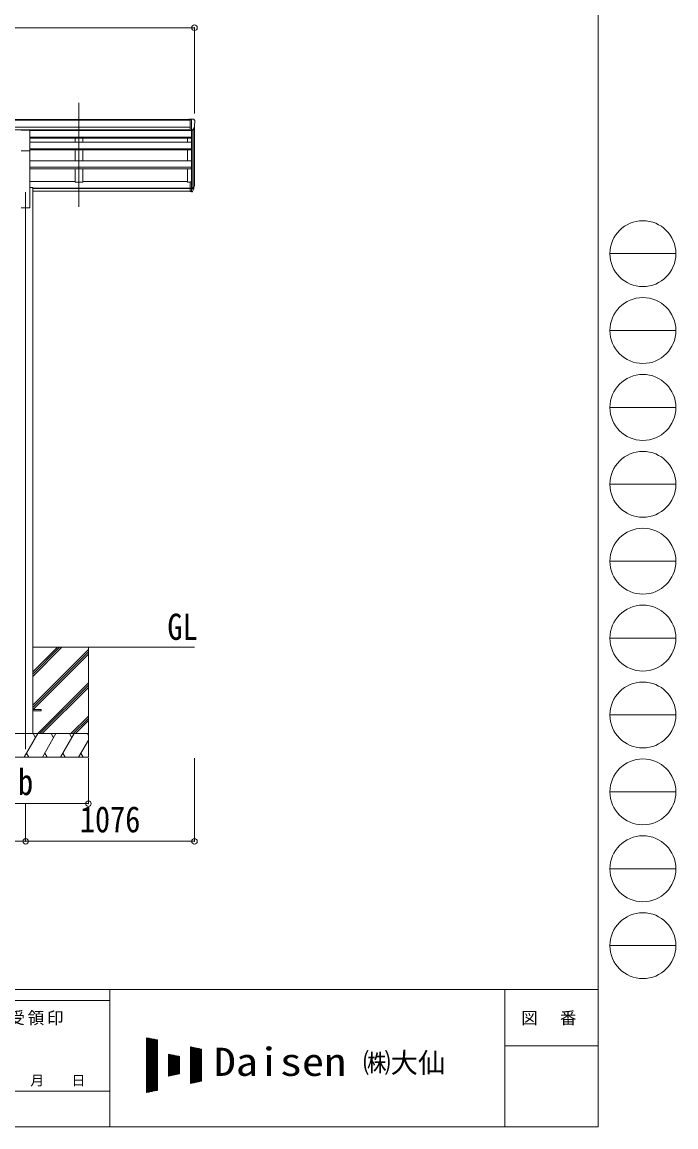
# Model space of a CAD drawing. Units: millimetres at full size; details may follow other scales. Extents: x -9783 to 33754, y -10064 to 6752.
# Drawn here: x 5726 to 9892, y -6828 to 213 of the extents above; entities that cross this region are included whole.
import ezdxf
from ezdxf.enums import TextEntityAlignment as Align

# ---------------------------------------------------------------- set-up
doc = ezdxf.new("R2010")
doc.units = ezdxf.units.MM
doc.header["$LTSCALE"] = 35
doc.header["$PDMODE"] = 32
doc.header["$PDSIZE"] = 35
for name, color, linetype, lineweight in [('0-0_0', 7, 'Continuous', 9), ('0-1_本体', 4, 'Continuous', 9), ('0-2_部品', 7, 'Continuous', 9), ('0-8_PARTS2', 2, 'Continuous', 9), ('0-A_寸法', 6, 'Continuous', 9), ('F-0_240', 7, 'Continuous', 9)]:
    doc.layers.add(name, color=color, linetype=linetype, lineweight=lineweight)
doc.styles.add('ＭＳ ゴシック', font='')
doc.styles.get('ＭＳ ゴシック').set_extended_font_data('MS Gothic')

msp = doc.modelspace()

# ---------------------------------------------------------------- linework, layer by layer
at = {"layer": '0-0_0'}
for p, q in [((5793.4, -3771.76), (6824.2, -3771.76)), ((5793.4, -3957.39), (5979.04, -3771.76)), ((5793.4, -3943.25), (5964.89, -3771.76)), ((5793.4, -3929.11), (5950.75, -3771.76)), ((5793.4, -4141.24), (6148.2, -3786.44)), ((5793.4, -4155.38), (6148.2, -3800.58)), ((6148.2, -3771.76), (6148.2, -4471.76)), ((5795.66, -4167.26), (6148.2, -3814.73)), ((5825.01, -4321.76), (6148.2, -3998.57)), ((5839.15, -4321.76), (6148.2, -4012.71)), ((5853.3, -4321.76), (6148.2, -4026.86)), ((6037.15, -4321.76), (6148.2, -4210.7)), ((6051.29, -4321.76), (6148.2, -4224.85)), ((6065.43, -4321.76), (6148.2, -4238.99)), ((6148.2, -4321.76), (5348.2, -4321.76)), ((5739.36, -4471.76), (5825.96, -4321.76)), ((5810.96, -4347.74), (5795.96, -4321.76)), ((5854.83, -4471.76), (5941.43, -4321.76)), ((5926.43, -4347.74), (5911.43, -4321.76)), ((5970.3, -4471.76), (6056.9, -4321.76)), ((6026.9, -4321.76), (6041.9, -4347.74)), ((6085.77, -4471.76), (6148.2, -4363.62)), ((6142.37, -4321.76), (6148.2, -4331.86)), ((5348.2, -4471.76), (6148.2, -4471.76)), ((5754.36, -4445.78), (5769.36, -4471.76)), ((5869.83, -4445.78), (5884.83, -4471.76)), ((5985.3, -4445.78), (6000.3, -4471.76)), ((6100.77, -4445.78), (6115.77, -4471.76))]:
    msp.add_line(p, q, dxfattribs=at)
at = {"layer": '0-1_本体'}
for p, q in [((1798.7, -407.64), (6797.7, -407.64)), ((1798.7, -412.99), (6797.7, -412.99)), ((1798.7, -456.52), (6797.7, -456.52)), ((1798.7, -474.19), (6797.7, -474.19)), ((5775.7, -476.68), (6797.7, -476.68)), ((5775.7, -479.03), (6804.2, -479.03)), ((6063.2, -476.56), (6063.2, -479.03)), ((6113.2, -476.56), (6113.2, -479.03)), ((6804.2, -479.02), (6804.2, -806.47)), ((6810.2, -478.55), (6810.2, -850.9)), ((6819.92, -463.19), (6819.92, -832.9)), ((6824.2, -808.64), (6824.2, -444.39)), ((5775.7, -521.22), (6804.2, -521.22)), ((5775.7, -522.62), (6804.2, -522.62)), ((5775.7, -526.31), (6804.2, -526.31)), ((5775.7, -553.55), (6804.2, -553.55)), ((6063.2, -526.31), (6063.2, -553.55)), ((6113.2, -526.31), (6113.2, -553.55)), ((6779.2, -553.55), (6779.2, -526.31)), ((5775.7, -594.28), (6804.2, -594.28)), ((5775.7, -595.77), (6804.2, -595.77)), ((5775.7, -602.58), (6804.2, -602.58)), ((5775.7, -971.76), (5775.7, -607.82)), ((6063.2, -602.58), (6063.2, -672.07)), ((6113.2, -602.58), (6113.2, -672.07)), ((6779.2, -672.07), (6779.2, -602.58)), ((5775.7, -672.07), (6804.2, -672.07)), ((5775.7, -711.38), (6804.2, -711.38)), ((5775.7, -712.86), (6804.2, -712.86)), ((5775.7, -722.34), (6804.2, -722.34)), ((6063.2, -722.34), (6063.2, -807.29)), ((6779.2, -807.29), (6779.2, -722.34)), ((5775.7, -802.49), (6063.2, -802.49)), ((5775.7, -841.76), (5793.2, -841.76)), ((5793.2, -841.76), (5793.2, -4321.76)), ((6113.2, -802.49), (6779.2, -802.49)), ((6797.7, -807.29), (6779.2, -807.29)), ((5793.2, -846.8), (6797.7, -846.8)), ((5793.2, -848.18), (6797.7, -848.18)), ((5793.2, -865.36), (6797.7, -865.36)), ((5720.7, -971.76), (5775.7, -971.76))]:
    msp.add_line(p, q, dxfattribs=at)
msp.add_lwpolyline([(6113.2, -722.34), (6113.2, -807.29), (6063.2, -807.29)], dxfattribs=at)
at = {"layer": '0-2_部品'}
for p, q in [((6797.7, -406.04), (6787.7, -406.13)), ((6787.7, -407.64), (6787.7, -406.13)), ((6797.7, -478.02), (6797.7, -406.04)), ((6816.2, -406.04), (6797.7, -406.04)), ((6804.2, -479.02), (6804.2, -406.04)), ((6816.2, -406.04), (6818.54, -406.18)), ((6819.3, -406.61), (6823.36, -412.41)), ((6826.2, -415.41), (6826.2, -416.04)), ((5720.7, -475.91), (5775.7, -475.91)), ((5775.7, -607.98), (5775.7, -475.91)), ((6797.7, -478.02), (6804.2, -478.02)), ((6804.2, -479.02), (6809.41, -478.7)), ((6811.83, -477.21), (6821.1, -461.14)), ((5720.7, -607.98), (5775.7, -607.98)), ((6797.7, -806.47), (6797.7, -867.53)), ((6797.7, -806.47), (6804.2, -806.47)), ((6797.7, -844.78), (6804.2, -844.78)), ((6804.2, -806.47), (6804.2, -868.35)), ((6810.64, -850.43), (6820.39, -832.01)), ((6821.81, -832.51), (6811.65, -851.68)), ((6797.7, -850.18), (6804.2, -850.18)), ((6797.7, -867.53), (6804.2, -867.53)), ((6804.2, -851.18), (6809.34, -851.18)), ((6804.2, -853.18), (6809.05, -853.18)), ((6804.2, -868.35), (6809.05, -868.35)), ((6819.23, -849.36), (6811.65, -866.85))]:
    msp.add_line(p, q, dxfattribs=at)
at = {"layer": '0-2_部品', "color": 4}
msp.add_line((5848, -4167.26), (5793.2, -4167.26), dxfattribs=at)
msp.add_lwpolyline([(5848, -4167.26), (5848, -4176.26), (5793.2, -4176.26)], dxfattribs=at)
at = {"layer": '0-2_部品'}
for centre, radius, start, end in [((6818.48, -407.18), 1, 35, 86.5), ((6624.2, -416.04), 202, 347.09739, 0), ((6823.2, -415.41), 3, 0, 87), ((6809.23, -475.71), 3, 273.5, 330), ((6690.99, -813.28), 133.22, 344.28698, 356.72013), ((6736.26, -806.06), 88.05, 342.78929, 2.77608), ((6735.54, -810.34), 89.07, 345.58812, 5.50424), ((6809.05, -850.18), 3, 270, 330), ((6809.05, -865.35), 3, 270, 330), ((6809.34, -849.68), 1.5, 270, 330)]:
    msp.add_arc(centre, radius, start, end, dxfattribs=at)
at = {"layer": '0-8_PARTS2'}
for p, q in [((6088.2, -965.56), (6088.2, -303.03)), ((5748.2, -871.76), (5748.2, -4421.76))]:
    msp.add_line(p, q, dxfattribs=at)
at = {"layer": '0-A_寸法'}
for p, q in [((1772.2, 176.6), (6824.2, 176.6)), ((6824.2, 176.6), (6824.2, -369.03)), ((6148.2, -4768.15), (6148.2, -4479.18)), ((6824.2, -5008.13), (6824.2, -4479.18)), ((5348.2, -4768.15), (6148.2, -4768.15)), ((5748.2, -5008.13), (5748.2, -4768.15)), ((2848.2, -5008.13), (5748.2, -5008.13)), ((5748.2, -5008.13), (6824.2, -5008.13))]:
    msp.add_line(p, q, dxfattribs=at)
for p in [(6824.2, 176.6), (6148.2, -4768.15), (5748.2, -5008.13), (6824.2, -5008.13)]:
    msp.add_point(p, dxfattribs=at)
at = {"layer": 'F-0_240', "color": 5}
for p, q in [((9396.97, 6751.9), (9396.97, -6828.1)), ((-9783.03, -5953.1), (9396.97, -5953.1)), ((6285.75, -5953.1), (6285.75, -6828.1)), ((8801.97, -5953.1), (8801.97, -6828.1)), ((-9783.03, -6023.1), (6285.75, -6023.1)), ((8801.97, -6311.85), (9396.97, -6311.85)), ((5305.75, -6600.6), (6285.75, -6600.6)), ((-9783.03, -6828.1), (9396.97, -6828.1))]:
    msp.add_line(p, q, dxfattribs=at)
at = {"layer": 'F-0_240', "color": 4}
for p, q in [((9471.77, -1263.1), (9891.77, -1263.1)), ((9471.77, -1753.1), (9891.77, -1753.1)), ((9471.77, -2243.1), (9891.77, -2243.1)), ((9471.77, -2733.1), (9891.77, -2733.1)), ((9471.77, -3223.1), (9891.77, -3223.1)), ((9471.77, -3713.1), (9891.77, -3713.1)), ((9471.77, -4203.1), (9891.77, -4203.1)), ((9471.77, -4693.1), (9891.77, -4693.1)), ((9471.77, -5183.1), (9891.77, -5183.1)), ((9471.77, -5673.1), (9891.77, -5673.1))]:
    msp.add_line(p, q, dxfattribs=at)
at = {"layer": 'F-0_240'}
for p, q in [((6519.04, -6259.47), (6589.04, -6274.05)), ((6519.04, -6259.47), (6519.04, -6609.47)), ((6519.04, -6262.76), (6534.85, -6262.76)), ((6521.12, -6609.03), (6521.12, -6259.9)), ((6524.62, -6608.3), (6524.62, -6260.63)), ((6528.12, -6607.58), (6528.12, -6261.36)), ((6531.62, -6606.85), (6531.62, -6262.09)), ((6535.12, -6606.12), (6535.12, -6262.81)), ((6538.62, -6605.39), (6538.62, -6263.54)), ((6542.12, -6604.66), (6542.12, -6264.27)), ((6545.62, -6603.93), (6545.62, -6265)), ((6549.12, -6603.2), (6549.12, -6265.73)), ((6519.04, -6266.26), (6551.65, -6266.26)), ((6519.04, -6269.76), (6568.45, -6269.76)), ((6519.04, -6273.26), (6585.25, -6273.26)), ((6519.04, -6276.76), (6589.04, -6276.76)), ((6519.04, -6280.26), (6589.04, -6280.26)), ((6519.04, -6283.76), (6589.04, -6283.76)), ((6519.04, -6287.26), (6589.04, -6287.26)), ((6519.04, -6290.76), (6589.04, -6290.76)), ((6519.04, -6294.26), (6589.04, -6294.26)), ((6519.04, -6297.76), (6589.04, -6297.76)), ((6519.04, -6301.26), (6589.04, -6301.26)), ((6519.04, -6304.76), (6589.04, -6304.76)), ((6519.04, -6308.26), (6589.04, -6308.26)), ((6519.04, -6311.76), (6589.04, -6311.76)), ((6519.04, -6315.26), (6589.04, -6315.26)), ((6519.04, -6318.76), (6589.04, -6318.76)), ((6519.04, -6322.26), (6589.04, -6322.26)), ((6519.04, -6325.76), (6589.04, -6325.76)), ((6519.04, -6329.26), (6589.04, -6329.26)), ((6519.04, -6332.76), (6589.04, -6332.76)), ((6519.04, -6336.26), (6589.04, -6336.26)), ((6552.62, -6602.47), (6552.62, -6266.46)), ((6556.12, -6601.74), (6556.12, -6267.19)), ((6559.62, -6601.01), (6559.62, -6267.92)), ((6563.12, -6600.28), (6563.12, -6268.65)), ((6566.62, -6599.55), (6566.62, -6269.38)), ((6570.12, -6598.83), (6570.12, -6270.11)), ((6573.62, -6598.1), (6573.62, -6270.84)), ((6577.12, -6597.37), (6577.12, -6271.56)), ((6580.62, -6596.64), (6580.62, -6272.29)), ((6584.12, -6595.91), (6584.12, -6273.02)), ((6587.62, -6595.18), (6587.62, -6273.75)), ((6589.04, -6274.05), (6589.04, -6594.88)), ((6799.04, -6317.8), (6869.04, -6332.38)), ((6799.04, -6317.8), (6799.04, -6551.13)), ((6799.04, -6318.76), (6803.65, -6318.76)), ((6799.04, -6322.26), (6820.45, -6322.26)), ((6799.04, -6325.76), (6837.25, -6325.76)), ((6799.04, -6329.26), (6854.05, -6329.26)), ((6799.04, -6332.76), (6869.04, -6332.76)), ((6799.04, -6336.26), (6869.04, -6336.26)), ((6801.12, -6550.7), (6801.12, -6318.23)), ((6804.62, -6549.97), (6804.62, -6318.96)), ((6808.12, -6549.24), (6808.12, -6319.69)), ((6811.62, -6548.51), (6811.62, -6320.42)), ((6815.12, -6547.78), (6815.12, -6321.15)), ((6818.62, -6547.05), (6818.62, -6321.88)), ((6822.12, -6546.33), (6822.12, -6322.61)), ((6825.62, -6545.6), (6825.62, -6323.34)), ((6829.12, -6544.87), (6829.12, -6324.06)), ((6832.62, -6544.14), (6832.62, -6324.79)), ((6836.12, -6543.41), (6836.12, -6325.52)), ((6839.62, -6542.68), (6839.62, -6326.25)), ((6843.12, -6541.95), (6843.12, -6326.98)), ((6846.62, -6541.22), (6846.62, -6327.71)), ((6850.12, -6540.49), (6850.12, -6328.44)), ((6853.62, -6539.76), (6853.62, -6329.17)), ((6857.12, -6539.03), (6857.12, -6329.9)), ((6860.62, -6538.3), (6860.62, -6330.63)), ((6864.12, -6537.58), (6864.12, -6331.36)), ((6867.62, -6536.85), (6867.62, -6332.09)), ((6869.04, -6332.38), (6869.04, -6536.55)), ((6519.04, -6339.76), (6589.04, -6339.76)), ((6519.04, -6343.26), (6589.04, -6343.26)), ((6519.04, -6346.76), (6589.04, -6346.76)), ((6519.04, -6350.26), (6589.04, -6350.26)), ((6519.04, -6353.76), (6589.04, -6353.76)), ((6519.04, -6357.26), (6589.04, -6357.26)), ((6519.04, -6360.76), (6589.04, -6360.76)), ((6519.04, -6364.26), (6589.04, -6364.26)), ((6519.04, -6367.76), (6589.04, -6367.76)), ((6519.04, -6371.26), (6589.04, -6371.26)), ((6519.04, -6374.76), (6589.04, -6374.76)), ((6519.04, -6378.26), (6589.04, -6378.26)), ((6519.04, -6381.76), (6589.04, -6381.76)), ((6519.04, -6385.26), (6589.04, -6385.26)), ((6519.04, -6388.76), (6589.04, -6388.76)), ((6519.04, -6392.26), (6589.04, -6392.26)), ((6519.04, -6395.76), (6589.04, -6395.76)), ((6519.04, -6399.26), (6589.04, -6399.26)), ((6519.04, -6402.76), (6589.04, -6402.76)), ((6519.04, -6406.26), (6589.04, -6406.26)), ((6659.04, -6364.47), (6729.04, -6379.05)), ((6659.04, -6364.47), (6659.04, -6504.47)), ((6659.04, -6367.76), (6674.85, -6367.76)), ((6659.04, -6371.26), (6691.65, -6371.26)), ((6659.04, -6374.76), (6708.45, -6374.76)), ((6659.04, -6378.26), (6725.25, -6378.26)), ((6659.04, -6381.76), (6729.04, -6381.76)), ((6659.04, -6385.26), (6729.04, -6385.26)), ((6659.04, -6388.76), (6729.04, -6388.76)), ((6659.04, -6392.26), (6729.04, -6392.26)), ((6659.04, -6395.76), (6729.04, -6395.76)), ((6659.04, -6399.26), (6729.04, -6399.26)), ((6659.04, -6402.76), (6729.04, -6402.76)), ((6659.04, -6406.26), (6729.04, -6406.26)), ((6661.12, -6504.03), (6661.12, -6364.9)), ((6664.62, -6503.3), (6664.62, -6365.63)), ((6668.12, -6502.58), (6668.12, -6366.36)), ((6671.62, -6501.85), (6671.62, -6367.09)), ((6675.12, -6501.12), (6675.12, -6367.81)), ((6678.62, -6500.39), (6678.62, -6368.54)), ((6682.12, -6499.66), (6682.12, -6369.27)), ((6685.62, -6498.93), (6685.62, -6370)), ((6689.12, -6498.2), (6689.12, -6370.73)), ((6692.62, -6497.47), (6692.62, -6371.46)), ((6696.12, -6496.74), (6696.12, -6372.19)), ((6699.62, -6496.01), (6699.62, -6372.92)), ((6703.12, -6495.28), (6703.12, -6373.65)), ((6706.62, -6494.55), (6706.62, -6374.38)), ((6710.12, -6493.83), (6710.12, -6375.11)), ((6713.62, -6493.1), (6713.62, -6375.84)), ((6717.12, -6492.37), (6717.12, -6376.56)), ((6720.62, -6491.64), (6720.62, -6377.29)), ((6724.12, -6490.91), (6724.12, -6378.02)), ((6727.62, -6490.18), (6727.62, -6378.75)), ((6729.04, -6379.05), (6729.04, -6489.88)), ((6799.04, -6339.76), (6869.04, -6339.76)), ((6799.04, -6343.26), (6869.04, -6343.26)), ((6799.04, -6346.76), (6869.04, -6346.76)), ((6799.04, -6350.26), (6869.04, -6350.26)), ((6799.04, -6353.76), (6869.04, -6353.76)), ((6799.04, -6357.26), (6869.04, -6357.26)), ((6799.04, -6360.76), (6869.04, -6360.76)), ((6799.04, -6364.26), (6869.04, -6364.26)), ((6799.04, -6367.76), (6869.04, -6367.76)), ((6799.04, -6371.26), (6869.04, -6371.26)), ((6799.04, -6374.76), (6869.04, -6374.76)), ((6799.04, -6378.26), (6869.04, -6378.26)), ((6799.04, -6381.76), (6869.04, -6381.76)), ((6799.04, -6385.26), (6869.04, -6385.26)), ((6799.04, -6388.76), (6869.04, -6388.76)), ((6799.04, -6392.26), (6869.04, -6392.26)), ((6799.04, -6395.76), (6869.04, -6395.76)), ((6799.04, -6399.26), (6869.04, -6399.26)), ((6799.04, -6402.76), (6869.04, -6402.76)), ((6799.04, -6406.26), (6869.04, -6406.26)), ((6519.04, -6409.76), (6589.04, -6409.76)), ((6519.04, -6413.26), (6589.04, -6413.26)), ((6519.04, -6416.76), (6589.04, -6416.76)), ((6519.04, -6420.26), (6589.04, -6420.26)), ((6519.04, -6423.76), (6589.04, -6423.76)), ((6519.04, -6427.26), (6589.04, -6427.26)), ((6519.04, -6430.76), (6589.04, -6430.76)), ((6519.04, -6434.26), (6589.04, -6434.26)), ((6519.04, -6437.76), (6589.04, -6437.76)), ((6519.04, -6441.26), (6589.04, -6441.26)), ((6519.04, -6444.76), (6589.04, -6444.76)), ((6519.04, -6448.26), (6589.04, -6448.26)), ((6519.04, -6451.76), (6589.04, -6451.76)), ((6519.04, -6455.26), (6589.04, -6455.26)), ((6519.04, -6458.76), (6589.04, -6458.76)), ((6519.04, -6462.26), (6589.04, -6462.26)), ((6519.04, -6465.76), (6589.04, -6465.76)), ((6519.04, -6469.26), (6589.04, -6469.26)), ((6519.04, -6472.76), (6589.04, -6472.76)), ((6519.04, -6476.26), (6589.04, -6476.26)), ((6659.04, -6409.76), (6729.04, -6409.76)), ((6659.04, -6413.26), (6729.04, -6413.26)), ((6659.04, -6416.76), (6729.04, -6416.76)), ((6659.04, -6420.26), (6729.04, -6420.26)), ((6659.04, -6423.76), (6729.04, -6423.76)), ((6659.04, -6427.26), (6729.04, -6427.26)), ((6659.04, -6430.76), (6729.04, -6430.76)), ((6659.04, -6434.26), (6729.04, -6434.26)), ((6659.04, -6437.76), (6729.04, -6437.76)), ((6659.04, -6441.26), (6729.04, -6441.26)), ((6659.04, -6444.76), (6729.04, -6444.76)), ((6659.04, -6448.26), (6729.04, -6448.26)), ((6659.04, -6451.76), (6729.04, -6451.76)), ((6659.04, -6455.26), (6729.04, -6455.26)), ((6659.04, -6458.76), (6729.04, -6458.76)), ((6659.04, -6462.26), (6729.04, -6462.26)), ((6659.04, -6465.76), (6729.04, -6465.76)), ((6659.04, -6469.26), (6729.04, -6469.26)), ((6659.04, -6472.76), (6729.04, -6472.76)), ((6659.04, -6476.26), (6729.04, -6476.26)), ((6799.04, -6409.76), (6869.04, -6409.76)), ((6799.04, -6413.26), (6869.04, -6413.26)), ((6799.04, -6416.76), (6869.04, -6416.76)), ((6799.04, -6420.26), (6869.04, -6420.26)), ((6799.04, -6423.76), (6869.04, -6423.76)), ((6799.04, -6427.26), (6869.04, -6427.26)), ((6799.04, -6430.76), (6869.04, -6430.76)), ((6799.04, -6434.26), (6869.04, -6434.26)), ((6799.04, -6437.76), (6869.04, -6437.76)), ((6799.04, -6441.26), (6869.04, -6441.26)), ((6799.04, -6444.76), (6869.04, -6444.76)), ((6799.04, -6448.26), (6869.04, -6448.26)), ((6799.04, -6451.76), (6869.04, -6451.76)), ((6799.04, -6455.26), (6869.04, -6455.26)), ((6799.04, -6458.76), (6869.04, -6458.76)), ((6799.04, -6462.26), (6869.04, -6462.26)), ((6799.04, -6465.76), (6869.04, -6465.76)), ((6799.04, -6469.26), (6869.04, -6469.26)), ((6799.04, -6472.76), (6869.04, -6472.76)), ((6799.04, -6476.26), (6869.04, -6476.26)), ((6519.04, -6479.76), (6589.04, -6479.76)), ((6519.04, -6483.26), (6589.04, -6483.26)), ((6519.04, -6486.76), (6589.04, -6486.76)), ((6519.04, -6490.26), (6589.04, -6490.26)), ((6519.04, -6493.76), (6589.04, -6493.76)), ((6519.04, -6497.26), (6589.04, -6497.26)), ((6519.04, -6500.76), (6589.04, -6500.76)), ((6519.04, -6504.26), (6589.04, -6504.26)), ((6519.04, -6507.76), (6589.04, -6507.76)), ((6519.04, -6511.26), (6589.04, -6511.26)), ((6519.04, -6514.76), (6589.04, -6514.76)), ((6519.04, -6518.26), (6589.04, -6518.26)), ((6519.04, -6521.76), (6589.04, -6521.76)), ((6519.04, -6525.26), (6589.04, -6525.26)), ((6519.04, -6528.76), (6589.04, -6528.76)), ((6519.04, -6532.26), (6589.04, -6532.26)), ((6519.04, -6535.76), (6589.04, -6535.76)), ((6519.04, -6539.26), (6589.04, -6539.26)), ((6519.04, -6542.76), (6589.04, -6542.76)), ((6519.04, -6546.26), (6589.04, -6546.26)), ((6659.04, -6479.76), (6729.04, -6479.76)), ((6659.04, -6483.26), (6729.04, -6483.26)), ((6659.04, -6486.76), (6729.04, -6486.76)), ((6659.04, -6504.47), (6729.04, -6489.88)), ((6659.04, -6490.26), (6727.23, -6490.26)), ((6659.04, -6493.76), (6710.43, -6493.76)), ((6659.04, -6497.26), (6693.63, -6497.26)), ((6659.04, -6500.76), (6676.83, -6500.76)), ((6659.04, -6504.26), (6660.03, -6504.26)), ((6799.04, -6479.76), (6869.04, -6479.76)), ((6799.04, -6483.26), (6869.04, -6483.26)), ((6799.04, -6486.76), (6869.04, -6486.76)), ((6799.04, -6490.26), (6869.04, -6490.26)), ((6799.04, -6493.76), (6869.04, -6493.76)), ((6799.04, -6497.26), (6869.04, -6497.26)), ((6799.04, -6500.76), (6869.04, -6500.76)), ((6799.04, -6504.26), (6869.04, -6504.26)), ((6799.04, -6507.76), (6869.04, -6507.76)), ((6799.04, -6511.26), (6869.04, -6511.26)), ((6799.04, -6514.76), (6869.04, -6514.76)), ((6799.04, -6518.26), (6869.04, -6518.26)), ((6799.04, -6521.76), (6869.04, -6521.76)), ((6799.04, -6525.26), (6869.04, -6525.26)), ((6799.04, -6528.76), (6869.04, -6528.76)), ((6799.04, -6532.26), (6869.04, -6532.26)), ((6799.04, -6535.76), (6869.04, -6535.76)), ((6869.04, -6536.55), (6799.04, -6551.13)), ((6799.04, -6539.26), (6856.03, -6539.26)), ((6799.04, -6542.76), (6839.23, -6542.76)), ((6799.04, -6546.26), (6822.43, -6546.26)), ((6519.04, -6549.76), (6589.04, -6549.76)), ((6519.04, -6553.26), (6589.04, -6553.26)), ((6519.04, -6556.76), (6589.04, -6556.76)), ((6519.04, -6560.26), (6589.04, -6560.26)), ((6519.04, -6563.76), (6589.04, -6563.76)), ((6519.04, -6567.26), (6589.04, -6567.26)), ((6519.04, -6570.76), (6589.04, -6570.76)), ((6519.04, -6574.26), (6589.04, -6574.26)), ((6519.04, -6577.76), (6589.04, -6577.76)), ((6519.04, -6581.26), (6589.04, -6581.26)), ((6519.04, -6584.76), (6589.04, -6584.76)), ((6519.04, -6588.26), (6589.04, -6588.26)), ((6519.04, -6591.76), (6589.04, -6591.76)), ((6589.04, -6594.88), (6519.04, -6609.47)), ((6519.04, -6595.26), (6587.23, -6595.26)), ((6519.04, -6598.76), (6570.43, -6598.76)), ((6519.04, -6602.26), (6553.63, -6602.26)), ((6519.04, -6605.76), (6536.83, -6605.76)), ((6519.04, -6609.26), (6520.03, -6609.26)), ((6799.04, -6549.76), (6805.63, -6549.76))]:
    msp.add_line(p, q, dxfattribs=at)
at = {"layer": 'F-0_240', "color": 4}
for centre in [(9681.77, -1263.1), (9681.77, -1753.1), (9681.77, -2243.1), (9681.77, -2733.1), (9681.77, -3223.1), (9681.77, -3713.1), (9681.77, -4203.1), (9681.77, -4693.1), (9681.77, -5183.1), (9681.77, -5673.1)]:
    msp.add_circle(centre, 210, dxfattribs=at)

# ---------------------------------------------------------------- texts
at = {"layer": '0-0_0', "style": 'ＭＳ ゴシック', "width": 0.85}
msp.add_text('GL', height=166.8, dxfattribs=at).set_placement((6651.42, -3774.2), align=Align.BOTTOM_LEFT)
at = {"layer": '0-A_寸法', "color": 7, "style": 'ＭＳ ゴシック', "width": 0.85}
for s, p in [('b', (5700.08, -4763.15)), ('1076', (6093.7, -5001.13))]:
    msp.add_text(s, height=166.8, dxfattribs=at).set_placement(p, align=Align.BOTTOM_LEFT)
at = {"layer": 'F-0_240', "style": 'ＭＳ ゴシック', "width": 1.15}
msp.add_text('Daisen', height=179.6, dxfattribs=at).set_placement((6947.05, -6556.97), align=Align.BOTTOM_LEFT)
at = {"layer": 'F-0_240', "style": 'ＭＳ ゴシック'}
for s, height, p in [('㈱大仙\u3000', 128.3, (7898.35, -6521.97)), ('年\u3000\u3000月\u3000\u3000日', 64.15, (5515.76, -6583.1))]:
    msp.add_text(s, height=height, dxfattribs=at).set_placement(p, align=Align.BOTTOM_LEFT)
at = {"layer": 'F-0_240', "char_height": 76.98, "attachment_point": 7, "style": 'ＭＳ ゴシック'}
for s, insert in [('\\T1.17;御受領印', (5515.75, -6180.6)), ('\\T1.17;図\u3000番', (8906.97, -6180.6))]:
    msp.add_mtext(s, dxfattribs=dict(at, insert=insert))

doc.saveas('drawing.dxf')
